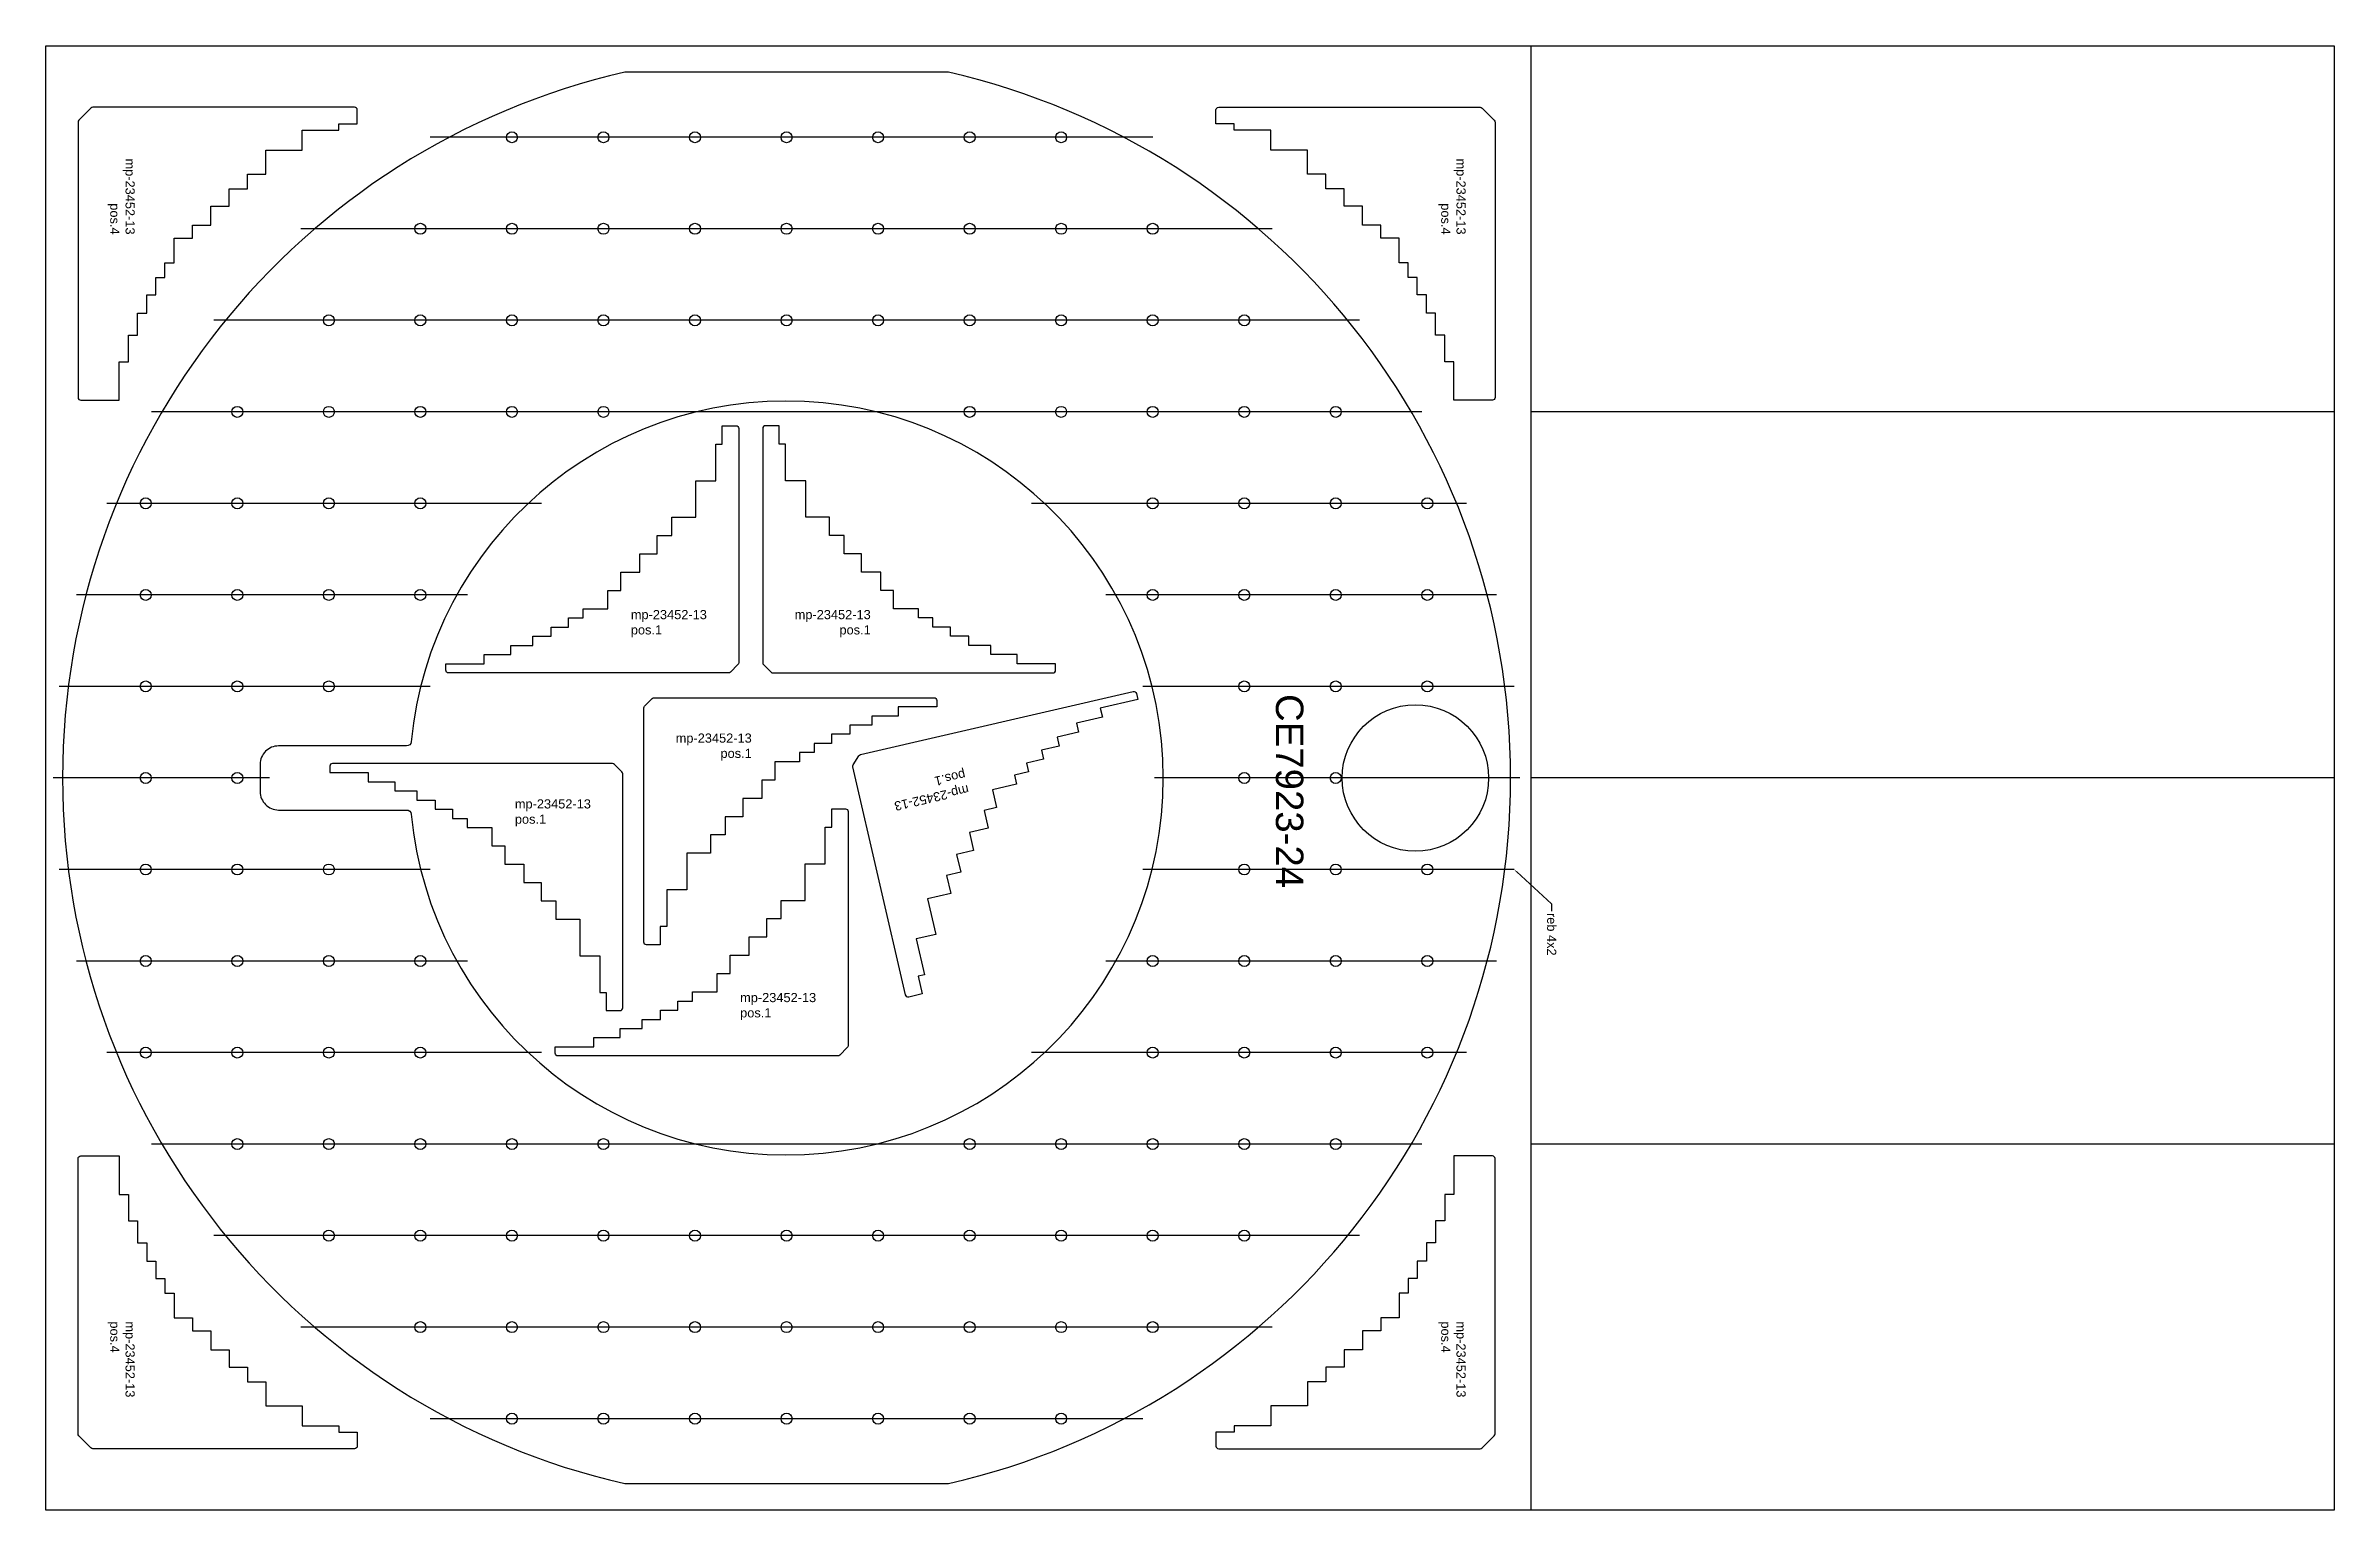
# Model space of a CAD drawing. Header units: millimetres. Extents: x 12695 to 15195, y 751 to 2351.
import ezdxf
from ezdxf import colors
from ezdxf.entities.mleader import LeaderData, LeaderLine
from ezdxf.math import Vec2, Vec3

# ---------------------------------------------------------------- set-up
doc = ezdxf.new("R2010")
doc.units = ezdxf.units.MM
for name, color, linetype in [('CE7923-24', 7, 'Continuous'), ('mp-23452-13', 7, 'Continuous'), ('Rebaixo', 6, 'Continuous'), ('Texto', 3, 'Continuous')]:
    doc.layers.add(name, color=color, linetype=linetype)
doc.styles.get("Standard").update_dxf_attribs({"font": 'arial.ttf'})

msp = doc.modelspace()

# ---------------------------------------------------------------- linework, layer by layer
for p, q in [((14318, 751.3), (14318, 2351.3)), ((15195.4, 1951.3), (14318, 1951.3)), ((15195.4, 1551.3), (14318, 1551.3)), ((15195.4, 1151.3), (14318, 1151.3))]:
    msp.add_line(p, q)
at = {"color": 1}
msp.add_lwpolyline([(15195.4, 751.3), (12695.4, 751.3), (12695.4, 2351.3), (15195.4, 2351.3)], close=True, dxfattribs=at)
for centre in [(13004.6, 1451.3), (13004.6, 1351.3), (13104.6, 1351.3)]:
    msp.add_circle(centre, 6)
at = {"layer": 'CE7923-24'}
for points in [[(13327.9, 780.3), (13681.4, 780.3, 0.796695), (13681.4, 2322.3), (13327.9, 2322.3, 0.796695)], [(13094.5, 1590.8, -0.386347), (13089.6, 1586.3), (12949.6, 1586.3, 0.414214), (12929.6, 1566.3), (12929.6, 1536.3, 0.414214), (12949.6, 1516.3), (13089.6, 1516.3, -0.386347), (13094.5, 1511.8, 20.801928)]]:
    msp.add_lwpolyline(points, format="xyb", close=True, dxfattribs=at)
for centre, radius in [((13204.6, 2251.3), 6), ((13304.6, 2251.3), 6), ((13404.6, 2251.3), 6), ((13504.6, 2251.3), 6), ((13604.6, 2251.3), 6), ((13704.6, 2251.3), 6), ((13804.6, 2251.3), 6), ((13104.6, 2151.3), 6), ((13204.6, 2151.3), 6), ((13304.6, 2151.3), 6), ((13404.6, 2151.3), 6), ((13504.6, 2151.3), 6), ((13604.6, 2151.3), 6), ((13704.6, 2151.3), 6), ((13804.6, 2151.3), 6), ((13904.6, 2151.3), 6), ((13004.6, 2051.3), 6), ((13104.6, 2051.3), 6), ((13204.6, 2051.3), 6), ((13304.6, 2051.3), 6), ((13404.6, 2051.3), 6), ((13504.6, 2051.3), 6), ((13604.6, 2051.3), 6), ((13704.6, 2051.3), 6), ((13804.6, 2051.3), 6), ((13904.6, 2051.3), 6), ((14004.6, 2051.3), 6), ((12904.6, 1951.3), 6), ((13004.6, 1951.3), 6), ((13104.6, 1951.3), 6), ((13204.6, 1951.3), 6), ((13304.6, 1951.3), 6), ((13704.6, 1951.3), 6), ((13804.6, 1951.3), 6), ((13904.6, 1951.3), 6), ((14004.6, 1951.3), 6), ((14104.6, 1951.3), 6), ((12804.6, 1851.3), 6), ((12904.6, 1851.3), 6), ((13004.6, 1851.3), 6), ((13104.6, 1851.3), 6), ((13904.6, 1851.3), 6), ((14004.6, 1851.3), 6), ((14104.6, 1851.3), 6), ((14204.6, 1851.3), 6), ((12804.6, 1751.3), 6), ((12904.6, 1751.3), 6), ((13004.6, 1751.3), 6), ((13104.6, 1751.3), 6), ((13904.6, 1751.3), 6), ((14004.6, 1751.3), 6), ((14104.6, 1751.3), 6), ((14204.6, 1751.3), 6), ((12804.6, 1651.3), 6), ((12904.6, 1651.3), 6), ((13004.6, 1651.3), 6), ((14004.6, 1651.3), 6), ((14104.6, 1651.3), 6), ((14204.6, 1651.3), 6), ((14191.6, 1551.3), 80), ((12804.6, 1551.3), 6), ((12904.6, 1551.3), 6), ((14004.6, 1551.3), 6), ((14104.6, 1551.3), 6), ((12804.6, 1451.3), 6), ((12904.6, 1451.3), 6), ((14004.6, 1451.3), 6), ((14104.6, 1451.3), 6), ((14204.6, 1451.3), 6), ((12804.6, 1351.3), 6), ((12904.6, 1351.3), 6), ((13904.6, 1351.3), 6), ((14004.6, 1351.3), 6), ((14104.6, 1351.3), 6), ((14204.6, 1351.3), 6), ((12804.6, 1251.3), 6), ((12804.6, 1251.3), 6), ((12904.6, 1251.3), 6), ((12904.6, 1251.3), 6), ((13004.6, 1251.3), 6), ((13104.6, 1251.3), 6), ((13904.6, 1251.3), 6), ((14004.6, 1251.3), 6), ((14104.6, 1251.3), 6), ((14204.6, 1251.3), 6), ((12904.6, 1151.3), 6), ((12904.6, 1151.3), 6), ((13004.6, 1151.3), 6), ((13104.6, 1151.3), 6), ((13204.6, 1151.3), 6), ((13304.6, 1151.3), 6), ((13704.6, 1151.3), 6), ((13804.6, 1151.3), 6), ((13904.6, 1151.3), 6), ((14004.6, 1151.3), 6), ((14104.6, 1151.3), 6), ((13004.6, 1051.3), 6), ((13104.6, 1051.3), 6), ((13204.6, 1051.3), 6), ((13304.6, 1051.3), 6), ((13404.6, 1051.3), 6), ((13504.6, 1051.3), 6), ((13604.6, 1051.3), 6), ((13704.6, 1051.3), 6), ((13804.6, 1051.3), 6), ((13904.6, 1051.3), 6), ((14004.6, 1051.3), 6), ((13104.6, 951.3), 6), ((13204.6, 951.3), 6), ((13304.6, 951.3), 6), ((13404.6, 951.3), 6), ((13504.6, 951.3), 6), ((13604.6, 951.3), 6), ((13704.6, 951.3), 6), ((13804.6, 951.3), 6), ((13904.6, 951.3), 6), ((13204.6, 851.3), 6), ((13304.6, 851.3), 6), ((13404.6, 851.3), 6), ((13504.6, 851.3), 6), ((13604.6, 851.3), 6), ((13704.6, 851.3), 6), ((13804.6, 851.3), 6)]:
    msp.add_circle(centre, radius, dxfattribs=at)
at = {"layer": 'mp-23452-13', "color": 2}
for points in [[(12775.6, 1964.1), (12775.6, 2006.1), (12785.6, 2006.1), (12785.6, 2035.1), (12795.6, 2035.1), (12795.6, 2059.1), (12805.6, 2059.1), (12805.6, 2079.1), (12815.6, 2079.1), (12815.6, 2098.1), (12825.6, 2098.1), (12825.6, 2114.1), (12835.6, 2114.1), (12835.6, 2141.1), (12855.6, 2141.1), (12855.6, 2155.1), (12875.6, 2155.1), (12875.6, 2176.1), (12895.6, 2176.1), (12895.6, 2195.1), (12915.6, 2195.1), (12915.6, 2211.1), (12935.6, 2211.1), (12935.6, 2237.1), (12975.6, 2237.1), (12975.6, 2259.1), (13015.6, 2259.1), (13015.6, 2266.1), (13035.6, 2266.1), (13035.6, 2281.1, 0.414214), (13032.6, 2284.1), (12746.9, 2284.1, 0.198912), (12744.7, 2283.2), (12731.5, 2270, 0.198912), (12730.6, 2267.9), (12730.6, 1967.1, 0.414214), (12733.6, 1964.1)], [(14233.7, 1964.1), (14233.7, 2006.1), (14223.7, 2006.1), (14223.7, 2035.1), (14213.7, 2035.1), (14213.7, 2059.1), (14203.7, 2059.1), (14203.7, 2079.1), (14193.7, 2079.1), (14193.7, 2098.1), (14183.7, 2098.1), (14183.7, 2114.1), (14173.7, 2114.1), (14173.7, 2141.1), (14153.7, 2141.1), (14153.7, 2155.1), (14133.7, 2155.1), (14133.7, 2176.1), (14113.7, 2176.1), (14113.7, 2195.1), (14093.7, 2195.1), (14093.7, 2211.1), (14073.7, 2211.1), (14073.7, 2237.1), (14033.7, 2237.1), (14033.7, 2259.1), (13993.7, 2259.1), (13993.7, 2266.1), (13973.7, 2266.1), (13973.7, 2281.1, -0.414214), (13976.7, 2284.1), (14262.4, 2284.1, -0.198912), (14264.5, 2283.2), (14277.8, 2270, -0.198912), (14278.7, 2267.9), (14278.7, 1967.1, -0.414214), (14275.7, 1964.1)], [(13132.4, 1676.1), (13174.4, 1676.1), (13174.4, 1686.1), (13203.4, 1686.1), (13203.4, 1696.1), (13227.4, 1696.1), (13227.4, 1706.1), (13247.4, 1706.1), (13247.4, 1716.1), (13266.4, 1716.1), (13266.4, 1726.1), (13282.4, 1726.1), (13282.4, 1736.1), (13309.4, 1736.1), (13309.4, 1756.1), (13323.4, 1756.1), (13323.4, 1776.1), (13344.4, 1776.1), (13344.4, 1796.1), (13363.4, 1796.1), (13363.4, 1816.1), (13379.4, 1816.1), (13379.4, 1836.1), (13405.4, 1836.1), (13405.4, 1876.1), (13427.4, 1876.1), (13427.4, 1916.1), (13434.4, 1916.1), (13434.4, 1936.1), (13449.4, 1936.1, -0.414214), (13452.4, 1933.1), (13452.4, 1677.3, -0.198912), (13451.5, 1675.2), (13443.3, 1666.9, -0.198912), (13441.2, 1666.1), (13135.4, 1666.1, -0.414214), (13132.4, 1669.1)], [(13798.6, 1676.1), (13756.6, 1676.1), (13756.6, 1686.1), (13727.6, 1686.1), (13727.6, 1696.1), (13703.6, 1696.1), (13703.6, 1706.1), (13683.6, 1706.1), (13683.6, 1716.1), (13664.6, 1716.1), (13664.6, 1726.1), (13648.6, 1726.1), (13648.6, 1736.1), (13621.6, 1736.1), (13621.6, 1756.1), (13607.6, 1756.1), (13607.6, 1776.1), (13586.6, 1776.1), (13586.6, 1796.1), (13567.6, 1796.1), (13567.6, 1816.1), (13551.6, 1816.1), (13551.6, 1836.1), (13525.6, 1836.1), (13525.6, 1876.1), (13503.6, 1876.1), (13503.6, 1916.1), (13496.6, 1916.1), (13496.6, 1936.1), (13481.6, 1936.1, 0.414214), (13478.6, 1933.1), (13478.6, 1677.3, 0.198912), (13479.5, 1675.2), (13487.7, 1666.9, 0.198912), (13489.8, 1666.1), (13795.6, 1666.1, 0.414214), (13798.6, 1669.1)], [(13668.7, 1629), (13626.7, 1629), (13626.7, 1619), (13597.7, 1619), (13597.7, 1609), (13573.7, 1609), (13573.7, 1599), (13553.7, 1599), (13553.7, 1589), (13534.7, 1589), (13534.7, 1579), (13518.7, 1579), (13518.7, 1569), (13491.7, 1569), (13491.7, 1549), (13477.7, 1549), (13477.7, 1529), (13456.7, 1529), (13456.7, 1509), (13437.7, 1509), (13437.7, 1489), (13421.7, 1489), (13421.7, 1469), (13395.7, 1469), (13395.7, 1429), (13373.7, 1429), (13373.7, 1389), (13366.7, 1389), (13366.7, 1369), (13351.7, 1369, -0.414214), (13348.7, 1372), (13348.7, 1627.8, -0.198912), (13349.6, 1629.9), (13357.8, 1638.1, -0.198912), (13359.9, 1639), (13665.7, 1639, -0.414214), (13668.7, 1636)], [(13888.3, 1636.9), (13847.4, 1627.4), (13849.7, 1617.6), (13821.4, 1611.1), (13823.7, 1601.3), (13800.3, 1595.9), (13802.6, 1586.2), (13783.1, 1581.7), (13785.4, 1571.9), (13766.8, 1567.6), (13769.1, 1557.9), (13753.5, 1554.3), (13755.8, 1544.5), (13729.5, 1538.4), (13734, 1518.9), (13720.4, 1515.8), (13724.9, 1496.3), (13704.4, 1491.6), (13708.9, 1472.1), (13690.4, 1467.8), (13694.9, 1448.3), (13679.4, 1444.7), (13683.9, 1425.2), (13658.5, 1419.3), (13667.6, 1380.4), (13646.1, 1375.4), (13655.2, 1336.4), (13648.4, 1334.8), (13652.9, 1315.4), (13638.3, 1312, -0.414214), (13634.7, 1314.2), (13576.9, 1563.4, -0.198912), (13577.3, 1565.6), (13583.4, 1575.5, -0.198912), (13585.3, 1576.9), (13883.2, 1645.9, -0.414214), (13886.8, 1643.7)], [(13005.7, 1557.1), (13047.7, 1557.1), (13047.7, 1547.1), (13076.7, 1547.1), (13076.7, 1537.1), (13100.7, 1537.1), (13100.7, 1527.1), (13120.7, 1527.1), (13120.7, 1517.1), (13139.7, 1517.1), (13139.7, 1507.1), (13155.7, 1507.1), (13155.7, 1497.1), (13182.7, 1497.1), (13182.7, 1477.1), (13196.7, 1477.1), (13196.7, 1457.1), (13217.7, 1457.1), (13217.7, 1437.1), (13236.7, 1437.1), (13236.7, 1417.1), (13252.7, 1417.1), (13252.7, 1397.1), (13278.7, 1397.1), (13278.7, 1357.1), (13300.7, 1357.1), (13300.7, 1317.1), (13307.7, 1317.1), (13307.7, 1297.1), (13322.7, 1297.1, 0.414214), (13325.7, 1300.1), (13325.7, 1555.9, 0.198912), (13324.8, 1558), (13316.6, 1566.2, 0.198912), (13314.5, 1567.1), (13008.7, 1567.1, 0.414214), (13005.7, 1564.1)], [(13251.9, 1257.6), (13293.9, 1257.6), (13293.9, 1267.6), (13322.9, 1267.6), (13322.9, 1277.6), (13346.9, 1277.6), (13346.9, 1287.6), (13366.9, 1287.6), (13366.9, 1297.6), (13385.9, 1297.6), (13385.9, 1307.6), (13401.9, 1307.6), (13401.9, 1317.6), (13428.9, 1317.6), (13428.9, 1337.6), (13442.9, 1337.6), (13442.9, 1357.6), (13463.9, 1357.6), (13463.9, 1377.6), (13482.9, 1377.6), (13482.9, 1397.6), (13498.9, 1397.6), (13498.9, 1417.6), (13524.9, 1417.6), (13524.9, 1457.6), (13546.9, 1457.6), (13546.9, 1497.6), (13553.9, 1497.6), (13553.9, 1517.6), (13568.9, 1517.6, -0.414214), (13571.9, 1514.6), (13571.9, 1258.9, -0.198912), (13571, 1256.7), (13562.7, 1248.5, -0.198912), (13560.6, 1247.6), (13254.9, 1247.6, -0.414214), (13251.9, 1250.6)], [(12775.6, 1138.4), (12775.6, 1096.4), (12785.6, 1096.4), (12785.6, 1067.4), (12795.6, 1067.4), (12795.6, 1043.4), (12805.6, 1043.4), (12805.6, 1023.4), (12815.6, 1023.4), (12815.6, 1004.4), (12825.6, 1004.4), (12825.6, 988.4), (12835.6, 988.4), (12835.6, 961.4), (12855.6, 961.4), (12855.6, 947.4), (12875.6, 947.4), (12875.6, 926.4), (12895.6, 926.4), (12895.6, 907.4), (12915.6, 907.4), (12915.6, 891.4), (12935.6, 891.4), (12935.6, 865.4), (12975.6, 865.4), (12975.6, 843.4), (13015.6, 843.4), (13015.6, 836.4), (13035.6, 836.4), (13035.6, 821.4, -0.414214), (13032.6, 818.4), (12746.9, 818.4, -0.198912), (12744.7, 819.3), (12731.5, 832.6, -0.198912), (12730.6, 834.7), (12730.6, 1135.4, -0.414214), (12733.6, 1138.4)], [(14233.7, 1138.4), (14233.7, 1096.4), (14223.7, 1096.4), (14223.7, 1067.4), (14213.7, 1067.4), (14213.7, 1043.4), (14203.7, 1043.4), (14203.7, 1023.4), (14193.7, 1023.4), (14193.7, 1004.4), (14183.7, 1004.4), (14183.7, 988.4), (14173.7, 988.4), (14173.7, 961.4), (14153.7, 961.4), (14153.7, 947.4), (14133.7, 947.4), (14133.7, 926.4), (14113.7, 926.4), (14113.7, 907.4), (14093.7, 907.4), (14093.7, 891.4), (14073.7, 891.4), (14073.7, 865.4), (14033.7, 865.4), (14033.7, 843.4), (13993.7, 843.4), (13993.7, 836.4), (13973.7, 836.4), (13973.7, 821.4, 0.414214), (13976.7, 818.4), (14262.4, 818.4, 0.198912), (14264.5, 819.3), (14277.8, 832.6, 0.198912), (14278.7, 834.7), (14278.7, 1135.4, 0.414214), (14275.7, 1138.4)]]:
    msp.add_lwpolyline(points, format="xyb", close=True, dxfattribs=at)
at = {"layer": 'Rebaixo'}
for p, q in [((13904.6, 2251.3), (13115.3, 2251.3)), ((14035.3, 2151.3), (12974, 2151.3)), ((14130.4, 2051.3), (12878.9, 2051.3)), ((14198.6, 1951.3), (12810.7, 1951.3)), ((13237, 1851.3), (12761.9, 1851.3)), ((14247.3, 1851.3), (13772.2, 1851.3)), ((13155.9, 1751.3), (12729, 1751.3)), ((14280.3, 1751.3), (13853.4, 1751.3)), ((13115.3, 1651.3), (12709.9, 1651.3)), ((14299.4, 1651.3), (13894, 1651.3)), ((12939.6, 1551.3), (12703.6, 1551.3)), ((14305.6, 1551.3), (13906.6, 1551.3)), ((13115.3, 1451.3), (12709.9, 1451.3)), ((14299.4, 1451.3), (13894, 1451.3)), ((13155.9, 1351.3), (12729, 1351.3)), ((14280.3, 1351.3), (13853.4, 1351.3)), ((13237, 1251.3), (12761.9, 1251.3)), ((14247.3, 1251.3), (13772.2, 1251.3)), ((14198.6, 1151.3), (12810.7, 1151.3)), ((14130.4, 1051.3), (12878.9, 1051.3)), ((14035.3, 951.3), (12974, 951.3)), ((13894, 851.3), (13115.3, 851.3))]:
    msp.add_line(p, q, dxfattribs=at)

# ---------------------------------------------------------------- texts
at = {"layer": 'Texto', "color": 2, "char_height": 10}
for s, insert, attachment_point, rotation in [('mp-23452-13 pos.4', (12792.5, 2145), 3, 270), ('mp-23452-13 pos.4', (14216.8, 2145), 9, 270), ('mp-23452-13 pos.1', (13704.8, 1534), 1, 193.0556), ('mp-23452-13 pos.4', (12792.5, 957.6), 1, 270), ('mp-23452-13 pos.4', (14216.8, 957.6), 7, 270)]:
    msp.add_mtext_dynamic_manual_height_columns(s, width=60.76, gutter_width=12.5, heights=[0], dxfattribs=dict(at, insert=insert, attachment_point=attachment_point, rotation=rotation))
for insert, attachment_point in [((13334.5, 1734.8), 1), ((13596.6, 1734.8), 3), ((13466.6, 1570.2), 9), ((13207.8, 1498.3), 7), ((13453.9, 1316.4), 1)]:
    msp.add_mtext_dynamic_manual_height_columns('mp-23452-13 pos.1', width=60.76, gutter_width=12.5, heights=[0], dxfattribs=dict(at, insert=insert, attachment_point=attachment_point))
at = {"layer": 'Texto', "insert": (14069.2, 1699.3), "char_height": 30, "attachment_point": 1, "rotation": 270}
msp.add_mtext_dynamic_manual_height_columns('{\\W4.834447; }CE7923-24', width=320.497, gutter_width=12.5, heights=[0], dxfattribs=at)

# ---------------------------------------------------------------- leaders
at = {"layer": 'Rebaixo'}
ml = msp.add_multileader_mtext('Standard', dxfattribs=at)
ml.set_content('reb 4x2', color=256)
ml.set_leader_properties()
ml.build(insert=Vec2(0, 0))
ctx = ml.context
ctx.base_point, ctx.char_height, ctx.plane_origin, ctx.plane_x_axis, ctx.plane_y_axis = Vec3(14340.4, 1405.8), 10, Vec3(14299.4, 1451.3), Vec3(0, -1), Vec3(1, 0)
notes = []
notes.append((ctx, [(0, (1, 1, 0), (14340.4, 1413.8), (0, -1), 8, [(0, [(14299.4, 1451.3)], 0, [])])]))
ctx.mtext.insert, ctx.mtext.text_direction, ctx.mtext.rotation, ctx.mtext.flow_direction = Vec3(14345.5, 1403.8), Vec3(0, -1), 4.712389, 5
for ctx, leaders in notes:
    for number, flags, end, landing, length, lines in leaders:
        leader = LeaderData()
        leader.index, (leader.has_last_leader_line, leader.has_dogleg_vector, leader.attachment_direction) = number, flags
        leader.last_leader_point, leader.dogleg_vector, leader.dogleg_length = Vec3(end), Vec3(landing), length
        for number, points, colour, breaks in lines:
            line = LeaderLine()
            line.index, line.vertices, line.color, line.breaks = number, Vec3.list(points), colors.encode_raw_color(colour), breaks
            leader.lines.append(line)
        ctx.leaders.append(leader)

doc.saveas('drawing.dxf')
